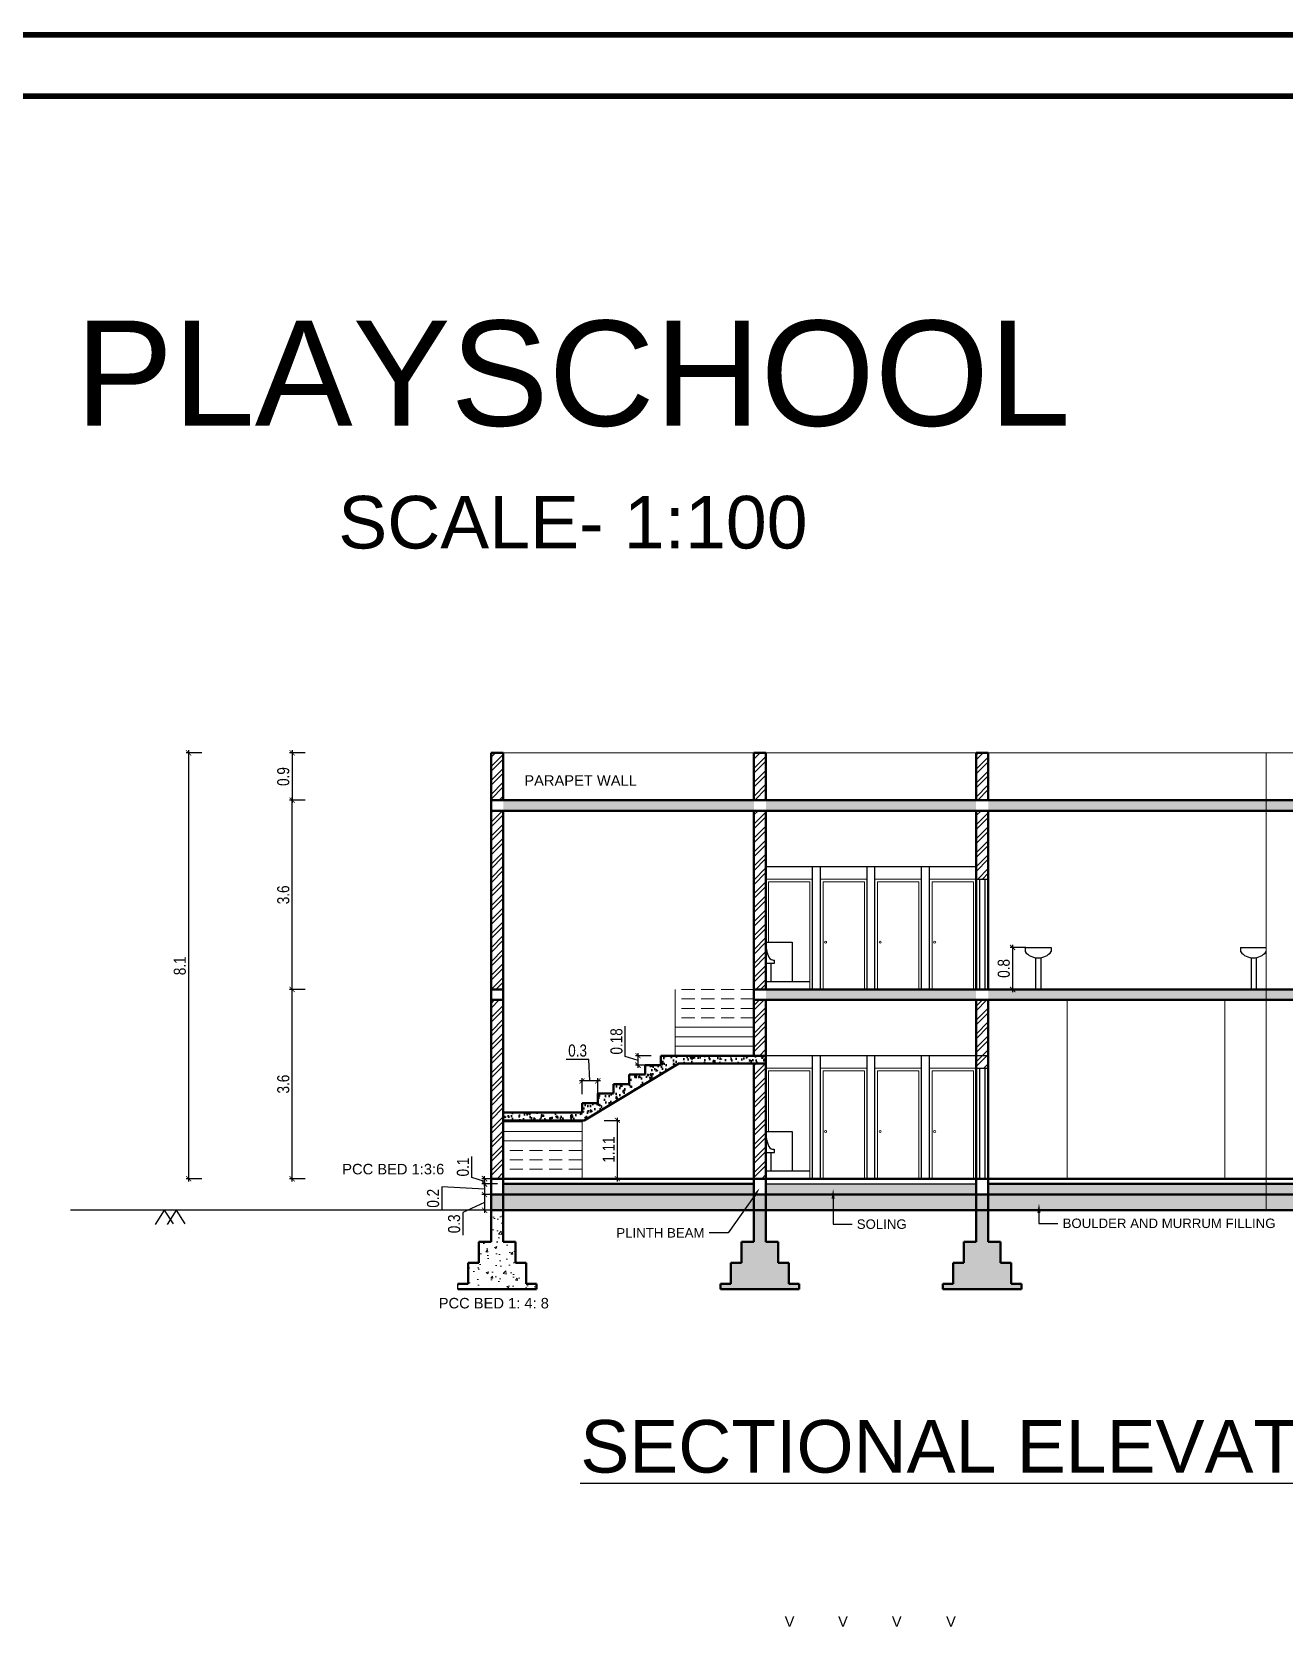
# Model space of a CAD drawing. Header units: metres. Extents: x 91 to 222, y -40 to 54.
# Drawn here: x 125.04 to 148.86, y 23.74 to 54.14 of the extents above; entities that cross this region are included whole.
import ezdxf
from ezdxf import colors
from ezdxf.entities.mleader import LeaderData, LeaderLine
from ezdxf.math import Vec2, Vec3

# ---------------------------------------------------------------- set-up
doc = ezdxf.new("R2010")
doc.units = ezdxf.units.M
doc.header["$MEASUREMENT"] = 0
doc.linetypes.add('DASHED', pattern=[0.75, 0.5, -0.25])
for name, color, linetype, lineweight in [('DIM', 246, 'Continuous', 13), ('door', 27, 'Continuous', 13), ('ELE', 11, 'Continuous', 9), ('hatch', 37, 'Continuous', 5), ('wall', 7, 'Continuous', 50)]:
    doc.layers.add(name, color=color, linetype=linetype, lineweight=lineweight)
doc.layers.add('S-TITLE LINE THICK', color=6, linetype='Continuous')
doc.layers.add('Text', color=7, linetype='Continuous')
doc.styles.add('Arial_regular', font='arial.ttf', dxfattribs={"width": 0.8})
doc.styles.get("Standard").update_dxf_attribs({"font": 'arial.ttf'})
doc.dimstyles.new('STANDARD$0', dxfattribs={"dimscale": 0, "dimtxt": 0.23, "dimasz": 0.1, "dimexe": 0.05, "dimexo": 0.1, "dimgap": 0.05, "dimtad": 1, "dimdsep": 46, "dimtxsty": 'Arial_regular', "dimblk": 'ARCHTICK', "dimcen": 0.2, "dimdle": 0.05, "dimclrd": 256, "dimclre": 256, "dimadec": 1, "dimazin": 0, "dimtfac": 1, "dimtofl": 0, "dimtmove": 1, "dimatfit": 2, "dimldrblk": 'OBLIQUE', "dimfxl": 0.25, "dimfxlon": 1, "dimtolj": 1, "dimtzin": 0, "dimarcsym": 0})
pattern_1 = [(50, (9.03, 4.72), (0.27973147, -0.02447333), [0.02925, -0.32175]), (355, (9.03, 4.72), (-0.054113, 0.29335493), [0.0234, -0.2574]), (100.45144, (9.0533, 4.71796), (0.22561845, 0.2688816), [0.0248587, -0.2734454]), (46.1842, (9.03, 4.798), (0.4162241, -0.0645525), [0.043875, -0.482625]), (96.63564, (9.0647, 4.79262), (0.3645182, 0.3799063), [0.037288, -0.4101684]), (351.18416, (9.03, 4.798), (0.3645182, 0.3799063), [0.0351, -0.3861]), (21, (9.069, 4.7785), (0.23279375, -0.15702137), [0.02925, -0.32175]), (326, (9.069, 4.7785), (0.094893, 0.2828085), [0.0234, -0.2574]), (71.45144, (9.0884, 4.76541), (0.32768673, 0.12578715), [0.0248587, -0.2734454]), (37.5, (9.03, 4.72), (0.004742344, 0.1298286), [0, -0.25428, 0, -0.2613, 0, -0.258375]), (7.5, (9.03, 4.72), (0.10259712, 0.15382057), [0, -0.14898, 0, -0.24843, 0, -0.098475]), (327.5, (8.94303, 4.72), (0.20819075, -0.0087964), [0, -0.0975, 0, -0.3042, 0, -0.40365]), (317.5, (8.90403, 4.72), (0.2274426, 0.03904094), [0, -0.12675, 0, -0.20202, 0, -0.28665])]
pattern_2 = [(50, (9.03, 4.72), (0.4733917, -0.0414164), [0.0495, -0.5445]), (355, (9.03, 4.72), (-0.0915759, 0.4964468), [0.0396, -0.4356]), (100.45144, (9.06945, 4.71655), (0.3818158, 0.4550304), [0.0420685, -0.4627538]), (46.1842, (9.03, 4.852), (0.7043793, -0.1092427), [0.07425, -0.81675]), (96.63564, (9.0887, 4.8429), (0.616877, 0.6429183), [0.063103, -0.694131]), (351.18416, (9.03, 4.852), (0.616877, 0.6429183), [0.0594, -0.6534]), (21, (9.096, 4.819), (0.3939587, -0.2657285), [0.0495, -0.5445]), (326, (9.096, 4.819), (0.1605881, 0.478599), [0.0396, -0.4356]), (71.45144, (9.12883, 4.79686), (0.5545468, 0.2128706), [0.0420685, -0.4627538]), (37.5, (9.03, 4.72), (0.0080255, 0.21970994), [0, -0.43032, 0, -0.4422, 0, -0.43725]), (7.5, (9.03, 4.72), (0.1736259, 0.26031173), [0, -0.25212, 0, -0.42042, 0, -0.16665]), (327.5, (8.88282, 4.72), (0.3523228, -0.01488622), [0, -0.165, 0, -0.5148, 0, -0.6831]), (317.5, (8.81682, 4.72), (0.3849029, 0.0660693), [0, -0.2145, 0, -0.34188, 0, -0.4851])]

# ---------------------------------------------------------------- blocks, each defined once
blk = doc.blocks.new('_ArchTick')
at = {"color": 0, "linetype": 'ByBlock', "const_width": 0.15}
blk.add_lwpolyline([(-0.5, -0.5), (0.5, 0.5)], dxfattribs=at)
blk = doc.blocks.new('*D23')
at = {"layer": 'Defpoints', "color": 0, "transparency": 16777216}
for p in [(135.503, 33.439), (135.503, 32.329), (136.175, 32.329)]:
    blk.add_point(p, dxfattribs=at)
at = {"layer": 'DIM', "lineweight": -2, "transparency": 16777216}
for p, q in [((135.925, 33.439), (136.225, 33.439)), ((136.175, 33.489), (136.175, 32.279)), ((135.925, 32.329), (136.225, 32.329))]:
    blk.add_line(p, q, dxfattribs=at)
at = {"layer": 'DIM', "lineweight": -2, "transparency": 16777216, "xscale": 0.1, "yscale": 0.1, "zscale": 0.1}
for p, rotation in [((136.175, 33.439), 90), ((136.175, 32.329), 270)]:
    blk.add_blockref('_ArchTick', p, dxfattribs=dict(at, rotation=rotation))
at = {"layer": 'DIM', "color": 0, "transparency": 16777216, "insert": (136.01, 32.884), "char_height": 0.23, "attachment_point": 5, "rotation": 90, "style": 'Arial_regular'}
blk.add_mtext('\\A1;1.11', dxfattribs=at)
blk = doc.blocks.new('_Oblique')
at = {"color": 0, "linetype": 'ByBlock', "lineweight": -2}
blk.add_line((-0.5, -0.5), (0.5, 0.5), dxfattribs=at)
blk = doc.blocks.new('*D24')
at = {"layer": 'Defpoints', "color": 0, "transparency": 16777216}
for p in [(135.503, 34.189), (135.503, 33.735), (135.803, 33.735)]:
    blk.add_point(p, dxfattribs=at)
at = {"layer": 'DIM', "lineweight": -2, "transparency": 16777216}
for p, q in [((135.636, 34.599), (135.201, 34.599)), ((135.653, 34.189), (135.636, 34.599)), ((135.853, 34.189), (135.453, 34.189)), ((135.503, 33.939), (135.503, 34.239)), ((135.803, 33.939), (135.803, 34.239))]:
    blk.add_line(p, q, dxfattribs=at)
at = {"layer": 'DIM', "lineweight": -2, "transparency": 16777216, "xscale": 0.1, "yscale": 0.1, "zscale": 0.1, "rotation": 180}
blk.add_blockref('_ArchTick', (135.503, 34.189), dxfattribs=at)
at = {"layer": 'DIM', "lineweight": -2, "transparency": 16777216, "xscale": 0.1, "yscale": 0.1, "zscale": 0.1}
blk.add_blockref('_ArchTick', (135.803, 34.189), dxfattribs=at)
at = {"layer": 'DIM', "color": 0, "transparency": 16777216, "insert": (135.419, 34.766), "char_height": 0.23, "attachment_point": 5, "style": 'Arial_regular'}
blk.add_mtext('\\A1;0.3', dxfattribs=at)
blk = doc.blocks.new('*D25')
at = {"layer": 'Defpoints', "color": 0, "transparency": 16777216}
for p in [(136.569, 34.669), (137.652, 34.669), (137.652, 34.489)]:
    blk.add_point(p, dxfattribs=at)
at = {"layer": 'DIM', "lineweight": -2, "transparency": 16777216}
for p, q in [((136.327, 34.651), (136.327, 35.23)), ((136.819, 34.669), (136.519, 34.669)), ((136.569, 34.439), (136.569, 34.719)), ((136.569, 34.579), (136.327, 34.651)), ((136.819, 34.489), (136.519, 34.489))]:
    blk.add_line(p, q, dxfattribs=at)
at = {"layer": 'DIM', "lineweight": -2, "transparency": 16777216, "xscale": 0.1, "yscale": 0.1, "zscale": 0.1}
for p, rotation in [((136.569, 34.669), 90), ((136.569, 34.489), 270)]:
    blk.add_blockref('_ArchTick', p, dxfattribs=dict(at, rotation=rotation))
at = {"layer": 'DIM', "color": 0, "transparency": 16777216, "insert": (136.159, 34.941), "char_height": 0.23, "attachment_point": 5, "rotation": 90, "style": 'Arial_regular'}
blk.add_mtext('\\A1;0.18', dxfattribs=at)
blk = doc.blocks.new('*D32')
at = {"layer": 'Defpoints', "color": 0, "transparency": 16777216}
for p in [(155.13, 36.729), (143.697, 35.929), (155.13, 35.929)]:
    blk.add_point(p, dxfattribs=at)
at = {"layer": 'DIM', "lineweight": -2, "transparency": 16777216}
for p, q in [((143.947, 36.729), (143.647, 36.729)), ((143.697, 36.779), (143.697, 35.879)), ((143.947, 35.929), (143.647, 35.929))]:
    blk.add_line(p, q, dxfattribs=at)
at = {"layer": 'DIM', "lineweight": -2, "transparency": 16777216, "xscale": 0.1, "yscale": 0.1, "zscale": 0.1}
for p, rotation in [((143.697, 36.729), 90), ((143.697, 35.929), 270)]:
    blk.add_blockref('_ArchTick', p, dxfattribs=dict(at, rotation=rotation))
at = {"layer": 'DIM', "color": 0, "transparency": 16777216, "insert": (143.529, 36.329), "char_height": 0.23, "attachment_point": 5, "rotation": 90, "style": 'Arial_regular'}
blk.add_mtext('\\A1;0.8', dxfattribs=at)
blk = doc.blocks.new('*D35')
at = {"layer": 'Defpoints', "color": 0, "transparency": 16777216}
for p in [(131.259, 40.429), (129.987, 39.529), (131.259, 39.529)]:
    blk.add_point(p, dxfattribs=at)
at = {"layer": 'DIM', "lineweight": -2, "transparency": 16777216}
for p, q in [((130.237, 40.429), (129.937, 40.429)), ((129.987, 40.479), (129.987, 39.479)), ((130.237, 39.529), (129.937, 39.529))]:
    blk.add_line(p, q, dxfattribs=at)
at = {"layer": 'DIM', "lineweight": -2, "transparency": 16777216, "xscale": 0.1, "yscale": 0.1, "zscale": 0.1}
for p, rotation in [((129.987, 40.429), 90), ((129.987, 39.529), 270)]:
    blk.add_blockref('_ArchTick', p, dxfattribs=dict(at, rotation=rotation))
at = {"layer": 'DIM', "color": 0, "transparency": 16777216, "insert": (129.82, 39.979), "char_height": 0.23, "attachment_point": 5, "rotation": 90, "style": 'Arial_regular'}
blk.add_mtext('\\A1;0.9', dxfattribs=at)
blk = doc.blocks.new('*D36')
at = {"layer": 'Defpoints', "color": 0, "transparency": 16777216}
for p in [(129.987, 35.929), (132.987, 35.929), (132.987, 32.329)]:
    blk.add_point(p, dxfattribs=at)
at = {"layer": 'DIM', "lineweight": -2, "transparency": 16777216}
for p, q in [((130.237, 35.929), (129.937, 35.929)), ((129.987, 32.279), (129.987, 35.979)), ((130.237, 32.329), (129.937, 32.329))]:
    blk.add_line(p, q, dxfattribs=at)
at = {"layer": 'DIM', "lineweight": -2, "transparency": 16777216, "xscale": 0.1, "yscale": 0.1, "zscale": 0.1}
for p, rotation in [((129.987, 35.929), 90), ((129.987, 32.329), 270)]:
    blk.add_blockref('_ArchTick', p, dxfattribs=dict(at, rotation=rotation))
at = {"layer": 'DIM', "color": 0, "transparency": 16777216, "insert": (129.82, 34.129), "char_height": 0.23, "attachment_point": 5, "rotation": 90, "style": 'Arial_regular'}
blk.add_mtext('\\A1;3.6', dxfattribs=at)
blk = doc.blocks.new('*D37')
at = {"layer": 'Defpoints', "color": 0, "transparency": 16777216}
for p in [(129.987, 39.529), (132.987, 39.529), (132.987, 35.929)]:
    blk.add_point(p, dxfattribs=at)
at = {"layer": 'DIM', "lineweight": -2, "transparency": 16777216}
for p, q in [((130.237, 39.529), (129.937, 39.529)), ((129.987, 35.879), (129.987, 39.579)), ((130.237, 35.929), (129.937, 35.929))]:
    blk.add_line(p, q, dxfattribs=at)
at = {"layer": 'DIM', "lineweight": -2, "transparency": 16777216, "xscale": 0.1, "yscale": 0.1, "zscale": 0.1}
for p, rotation in [((129.987, 39.529), 90), ((129.987, 35.929), 270)]:
    blk.add_blockref('_ArchTick', p, dxfattribs=dict(at, rotation=rotation))
at = {"layer": 'DIM', "color": 0, "transparency": 16777216, "insert": (129.82, 37.729), "char_height": 0.23, "attachment_point": 5, "rotation": 90, "style": 'Arial_regular'}
blk.add_mtext('\\A1;3.6', dxfattribs=at)
blk = doc.blocks.new('*D38')
at = {"layer": 'Defpoints', "color": 0, "transparency": 16777216}
for p in [(133.018, 40.429), (128.018, 32.329), (133.018, 32.329)]:
    blk.add_point(p, dxfattribs=at)
at = {"layer": 'DIM', "lineweight": -2, "transparency": 16777216}
for p, q in [((128.268, 40.429), (127.968, 40.429)), ((128.018, 40.479), (128.018, 32.279)), ((128.268, 32.329), (127.968, 32.329))]:
    blk.add_line(p, q, dxfattribs=at)
at = {"layer": 'DIM', "lineweight": -2, "transparency": 16777216, "xscale": 0.1, "yscale": 0.1, "zscale": 0.1}
for p, rotation in [((128.018, 40.429), 90), ((128.018, 32.329), 270)]:
    blk.add_blockref('_ArchTick', p, dxfattribs=dict(at, rotation=rotation))
at = {"layer": 'DIM', "color": 0, "lineweight": 0, "transparency": 16777216, "insert": (127.851, 36.379), "char_height": 0.23, "attachment_point": 5, "rotation": 90, "style": 'Arial_regular'}
blk.add_mtext('\\A1;8.1', dxfattribs=at)
blk = doc.blocks.new('*D39')
at = {"layer": 'Defpoints', "color": 0, "transparency": 16777216}
for p in [(134.23, 32.229), (133.648, 32.029), (134.46, 32.029)]:
    blk.add_point(p, dxfattribs=at)
at = {"layer": 'DIM', "lineweight": -2, "transparency": 16777216}
for p, q in [((133.898, 32.229), (133.598, 32.229)), ((133.648, 32.279), (133.648, 31.979)), ((133.648, 32.129), (132.837, 32.174)), ((132.837, 32.174), (132.837, 31.741)), ((133.898, 32.029), (133.598, 32.029))]:
    blk.add_line(p, q, dxfattribs=at)
at = {"layer": 'DIM', "lineweight": -2, "transparency": 16777216, "xscale": 0.1, "yscale": 0.1, "zscale": 0.1}
for p, rotation in [((133.648, 32.229), 90), ((133.648, 32.029), 270)]:
    blk.add_blockref('_ArchTick', p, dxfattribs=dict(at, rotation=rotation))
at = {"layer": 'DIM', "color": 0, "transparency": 16777216, "insert": (132.67, 31.957), "char_height": 0.23, "attachment_point": 5, "rotation": 90, "style": 'Arial_regular'}
blk.add_mtext('\\A1;0.2', dxfattribs=at)
blk = doc.blocks.new('*D40')
at = {"layer": 'Defpoints', "color": 0, "transparency": 16777216}
for p in [(133.648, 32.329), (135.089, 32.329), (135.089, 32.229)]:
    blk.add_point(p, dxfattribs=at)
at = {"layer": 'DIM', "lineweight": -2, "transparency": 16777216}
for p, q in [((133.406, 32.351), (133.406, 32.751)), ((133.648, 32.279), (133.406, 32.351)), ((133.898, 32.329), (133.598, 32.329)), ((133.898, 32.229), (133.598, 32.229)), ((133.648, 32.179), (133.648, 32.379))]:
    blk.add_line(p, q, dxfattribs=at)
at = {"layer": 'DIM', "lineweight": -2, "transparency": 16777216, "xscale": 0.1, "yscale": 0.1, "zscale": 0.1}
for p, rotation in [((133.648, 32.329), 90), ((133.648, 32.229), 270)]:
    blk.add_blockref('_ArchTick', p, dxfattribs=dict(at, rotation=rotation))
at = {"layer": 'DIM', "color": 0, "transparency": 16777216, "insert": (133.238, 32.551), "char_height": 0.23, "attachment_point": 5, "rotation": 90, "style": 'Arial_regular'}
blk.add_mtext('\\A1;0.1', dxfattribs=at)
blk = doc.blocks.new('*D41')
at = {"layer": 'Defpoints', "color": 0, "transparency": 16777216}
for p in [(134.003, 32.029), (133.648, 31.729), (134.003, 31.729)]:
    blk.add_point(p, dxfattribs=at)
at = {"layer": 'DIM', "lineweight": -2, "transparency": 16777216}
for p, q in [((133.898, 32.029), (133.598, 32.029)), ((133.648, 32.079), (133.648, 31.679)), ((133.648, 31.879), (133.238, 31.689)), ((133.238, 31.689), (133.238, 31.254)), ((133.898, 31.729), (133.598, 31.729))]:
    blk.add_line(p, q, dxfattribs=at)
at = {"layer": 'DIM', "lineweight": -2, "transparency": 16777216, "xscale": 0.1, "yscale": 0.1, "zscale": 0.1}
for p, rotation in [((133.648, 32.029), 90), ((133.648, 31.729), 270)]:
    blk.add_blockref('_ArchTick', p, dxfattribs=dict(at, rotation=rotation))
at = {"layer": 'DIM', "color": 0, "transparency": 16777216, "insert": (133.07, 31.471), "char_height": 0.23, "attachment_point": 5, "rotation": 90, "style": 'Arial_regular'}
blk.add_mtext('\\A1;0.3', dxfattribs=at)

msp = doc.modelspace()

# ---------------------------------------------------------------- hatches: boundary and pattern name
at = {"layer": 'hatch'}
h = msp.add_hatch(dxfattribs=at)
h.set_pattern_fill('ANSI32,_O', color=256, scale=0.5)
h.set_pattern_definition([(45, (0, 0), (-0.13258252, 0.13258252), []), (45, (0.08839, 0), (-0.13258252, 0.13258252), [])])
h.paths.add_polyline_path([(134.003, 40.429), (133.773, 40.429), (133.773, 39.529), (134.003, 39.529)])
h.paths.add_polyline_path([(139.003, 40.429), (138.773, 40.429), (138.773, 39.529), (139.003, 39.529)])
h.paths.add_polyline_path([(139.003, 39.329), (138.773, 39.329), (138.773, 38.269), (139.003, 38.269)])
h.paths.add_polyline_path([(139.003, 38.269), (138.773, 38.269), (138.773, 35.929), (139.003, 35.929)])
h.paths.add_polyline_path([(139.003, 35.729), (138.773, 35.729), (138.773, 34.669), (139.003, 34.669)])
h.paths.add_polyline_path([(139.003, 34.519), (138.773, 34.519), (138.773, 32.329), (139.003, 32.329)])
h.paths.add_polyline_path([(143.233, 40.429), (143.003, 40.429), (143.003, 39.529), (143.233, 39.529)])
h.paths.add_polyline_path([(143.233, 39.329), (143.003, 39.329), (143.003, 38.269), (143.233, 38.269)])
h.paths.add_polyline_path([(143.233, 38.269), (143.003, 38.269), (143.003, 38.029), (143.233, 38.029)])
h.paths.add_polyline_path([(143.233, 35.729), (143.003, 35.729), (143.003, 34.669), (143.233, 34.669)])
h.paths.add_polyline_path([(143.233, 34.669), (143.003, 34.669), (143.003, 34.429), (143.233, 34.429)])
h.paths.add_polyline_path([(149.963, 35.729), (149.733, 35.729), (149.733, 34.429), (149.963, 34.429)])
h.paths.add_polyline_path([(153.693, 35.729), (153.463, 35.729), (153.463, 32.329), (153.693, 32.329)])
h.paths.add_polyline_path([(153.693, 39.329), (153.463, 39.329), (153.463, 35.929), (153.693, 35.929)])
h.paths.add_polyline_path([(153.693, 40.429), (153.463, 40.429), (153.463, 39.529), (153.693, 39.529)])
h.paths.add_polyline_path([(134.003, 35.729), (133.773, 35.729), (133.773, 32.329), (134.003, 32.329)])
h.paths.add_polyline_path([(133.773, 35.929), (134.003, 35.929), (134.003, 39.329), (133.773, 39.329)])
h = msp.add_hatch(dxfattribs=at)
h.set_pattern_fill('AR-CONC', color=256, scale=0.05)
h.set_pattern_definition([(50, (0, 0), (0.3586301, -0.03137607), [0.0375, -0.4125]), (355, (0, 0), (-0.0693757, 0.3760961), [0.03, -0.33]), (100.45144, (0.0299, -0.0026), (0.2892544, 0.34472), [0.0318701, -0.35057106]), (46.1842, (0, 0.1), (0.5336207, -0.0827596), [0.05625, -0.61875]), (96.63564, (0.04447, 0.0931), (0.467331, 0.4870593), [0.0478052, -0.5258569]), (351.18416, (0, 0.1), (0.467331, 0.4870593), [0.045, -0.495]), (21, (0.05, 0.075), (0.2984535, -0.20130945), [0.0375, -0.4125]), (326, (0.05, 0.075), (0.1216577, 0.362575), [0.03, -0.33]), (71.45144, (0.07487, 0.05822), (0.4201112, 0.1612656), [0.0318701, -0.35057106]), (37.5, (0, 0), (0.00607993, 0.16644693), [0, -0.326, 0, -0.335, 0, -0.33125]), (7.5, (0, 0), (0.13153477, 0.19720586), [0, -0.191, 0, -0.3185, 0, -0.12625]), (327.5, (-0.1115, 0), (0.26691122, -0.01127744), [0, -0.125, 0, -0.39, 0, -0.5175]), (317.5, (-0.1615, 0), (0.2915931, 0.0500525), [0, -0.1625, 0, -0.259, 0, -0.3675])])
h.paths.add_polyline_path([(138.773, 39.529), (134.003, 39.529), (134.003, 39.329), (138.773, 39.329)])
h.paths.add_polyline_path([(143.003, 39.529), (139.003, 39.529), (139.003, 39.329), (143.003, 39.329)])
h.paths.add_polyline_path([(148.523, 39.529), (143.233, 39.529), (143.233, 39.329), (148.523, 39.329)])
h.paths.add_polyline_path([(153.463, 39.529), (148.523, 39.529), (148.523, 39.329), (153.463, 39.329)])
h.paths.add_polyline_path([(153.463, 35.929), (149.963, 35.929), (149.963, 35.729), (153.463, 35.729)])
h.paths.add_polyline_path([(149.733, 35.929), (148.523, 35.929), (148.523, 35.729), (149.733, 35.729)])
h.paths.add_polyline_path([(148.523, 35.929), (143.233, 35.929), (143.233, 35.729), (148.523, 35.729)])
h.paths.add_polyline_path([(143.003, 35.929), (139.003, 35.929), (139.003, 35.729), (143.003, 35.729)])
h = msp.add_hatch(dxfattribs=at)
h.set_pattern_fill('AR-CONC', color=256, scale=0.039)
h.set_pattern_definition([(50, (0, 0), (0.27973147, -0.02447333), [0.02925, -0.32175]), (355, (0, 0), (-0.054113, 0.29335493), [0.0234, -0.2574]), (100.45144, (0.0233, -0.00204), (0.22561845, 0.2688816), [0.0248587, -0.2734454]), (46.1842, (0, 0.078), (0.4162241, -0.0645525), [0.043875, -0.482625]), (96.63564, (0.0347, 0.07262), (0.3645182, 0.3799063), [0.037288, -0.4101684]), (351.18416, (0, 0.078), (0.3645182, 0.3799063), [0.0351, -0.3861]), (21, (0.039, 0.0585), (0.23279375, -0.15702137), [0.02925, -0.32175]), (326, (0.039, 0.0585), (0.094893, 0.2828085), [0.0234, -0.2574]), (71.45144, (0.0584, 0.04541), (0.32768673, 0.12578715), [0.02485867, -0.2734454]), (37.5, (0, 0), (0.004742344, 0.1298286), [0, -0.25428, 0, -0.2613, 0, -0.258375]), (7.5, (0, 0), (0.10259712, 0.15382057), [0, -0.14898, 0, -0.24843, 0, -0.098475]), (327.5, (-0.08697, 0), (0.20819075, -0.0087964), [0, -0.0975, 0, -0.3042, 0, -0.40365]), (317.5, (-0.12597, 0), (0.2274426, 0.03904094), [0, -0.12675, 0, -0.20202, 0, -0.28665])])
h.paths.add_polyline_path([(138.773, 32.229), (134.003, 32.229), (134.003, 32.029), (138.773, 32.029)])
h.paths.add_polyline_path([(143.003, 32.229), (139.003, 32.229), (139.003, 32.029), (143.003, 32.029)])
h.paths.add_polyline_path([(149.733, 32.229), (148.523, 32.229), (148.523, 32.029), (149.733, 32.029)])
h.paths.add_polyline_path([(148.523, 32.229), (143.233, 32.229), (143.233, 32.029), (148.523, 32.029)])
h.paths.add_polyline_path([(153.463, 32.229), (149.963, 32.229), (149.963, 32.029), (153.463, 32.029)])
h = msp.add_hatch(dxfattribs=at)
h.set_pattern_fill('AR-CONC', color=256, scale=0.039)
h.set_pattern_definition(pattern_1)
h.paths.add_polyline_path([(134.003, 32.029), (133.773, 32.029), (133.773, 31.729), (134.003, 31.729)])
h.paths.add_polyline_path([(139.003, 32.029), (138.773, 32.029), (138.773, 31.729), (139.003, 31.729)])
h.paths.add_polyline_path([(143.233, 32.029), (143.003, 32.029), (143.003, 31.729), (143.233, 31.729)])
h.paths.add_polyline_path([(153.693, 32.029), (153.463, 32.029), (153.463, 31.729), (153.693, 31.729)])
h.paths.add_polyline_path([(149.963, 32.029), (149.733, 32.029), (149.733, 31.729), (149.963, 31.729)])
h = msp.add_hatch(dxfattribs=at)
h.set_pattern_fill('GRAVEL', color=256, scale=0.46)
h.set_pattern_definition([(228.012788, (9.3612, 5.18), (-3.68, -4.14), [0.0618866, -6.1267805]), (184.96974, (9.3198, 5.134), (5.52, 0.46), [0.1061993, -10.5137254]), (132.510447, (9.214, 5.1248), (4.6, -5.06), [0.0748825, -7.413375]), (267.273689, (9.0346, 5.0098), (0.46, 9.2), [0.0967095, -9.5742367]), (292.833654, (9.03, 4.9132), (-2.3, 5.52), [0.0948313, -9.3883116]), (357.273689, (9.0668, 4.8258), (-9.2, 0.46), [0.0967095, -9.5742367]), (37.69424, (9.1634, 4.8212), (-5.98, -4.6), [0.1278933, -12.6614303]), (72.255328, (9.2646, 4.8994), (3.22, 10.12), [0.1207445, -11.9537079]), (121.429566, (9.3014, 5.0144), (-3.68, 5.98), [0.097037, -9.6066736]), (175.236358, (9.2508, 5.0972), (5.06, -0.46), [0.1107827, -5.4283508]), (222.397438, (9.1404, 5.1064), (-5.52, -5.06), [0.1432661, -14.1833525]), (138.814075, (9.49, 5.0052), (-3.22, 2.76), [0.0488985, -4.8409686]), (171.469234, (9.4532, 5.0374), (5.98, -0.92), [0.093029, -9.2098953]), (225, (9.3612, 5.0512), (-1e-16, -0.46), [0.0650537, -0.5854846]), (203.19859, (9.329, 5.1064), (2.3, 0.92), [0.0350327, -3.468223]), (291.80141, (9.2968, 5.0926), (-0.46, 1.38), [0.0495434, -2.4276324]), (30.963757, (9.3152, 5.0466), (1.38, 0.92), [0.0804673, -2.6017705]), (161.56505, (9.3842, 5.088), (0.92, -0.46), [0.0581859, -1.3964619]), (16.38954, (9.03, 5.0926), (4.6, 1.38), [0.081512, -8.0697088]), (70.346176, (9.1082, 5.1156), (-1.84, -5.06), [0.068384, -6.7700076]), (293.19859, (9.3842, 5.18), (-0.92, 2.3), [0.0700649, -3.4331907]), (343.61046, (9.4118, 5.1156), (-4.6, 1.38), [0.081512, -8.0697088]), (339.443955, (9.03, 4.8074), (-2.3, 0.92), [0.0786048, -3.8516369]), (294.77514, (9.1036, 4.7798), (-2.3, 5.06), [0.0658619, -6.5203358]), (66.80141, (9.3888, 4.72), (0.92, 2.3), [0.0700649, -3.4331907]), (17.354025, (9.4164, 4.7844), (-5.98, -1.84), [0.0771103, -7.6338949]), (69.443955, (9.1634, 4.72), (-0.92, -2.3), [0.0393024, -3.8909393]), (101.30993, (9.3612, 4.72), (-0.46, 1.84), [0.0234554, -2.3220936]), (165.96376, (9.3566, 4.743), (1.38, -0.46), [0.0948313, -1.8017973]), (186.009006, (9.2646, 4.766), (4.6, 0.46), [0.087883, -8.7004047]), (303.69007, (9.3152, 5.0052), (-0.46, 0.92), [0.0663421, -1.5922115]), (353.157227, (9.352, 4.95), (7.82, -0.92), [0.1158252, -11.4666788]), (60.945396, (9.467, 4.9362), (-1.84, -3.22), [0.0473598, -4.6886301]), (90, (9.49, 4.9776), (-0.46, 0.46), [0.0276, -0.4324]), (120.256437, (9.2554, 4.7798), (1.84, -3.22), [0.063905, -6.3266192]), (48.012788, (9.2232, 4.835), (3.68, 4.14), [0.1237731, -6.064894]), (0, (9.306, 4.927), (0.46, 0.46), [0.1196, -0.3404]), (325.304846, (9.4256, 4.927), (4.6, -3.22), [0.0727324, -7.2005062]), (254.054604, (9.4854, 4.8856), (-0.46, -1.84), [0.0669769, -3.2818736]), (207.645975, (9.467, 4.8212), (-8.74, -4.6), [0.1090499, -10.7959581]), (175.426079, (9.3704, 4.7706), (-5.98, 0.46), [0.1153675, -11.4213738])])
h.paths.add_polyline_path([(138.773, 32.029), (134.003, 32.029), (134.003, 31.729), (138.773, 31.729)])
h.paths.add_polyline_path([(143.003, 32.029), (139.003, 32.029), (139.003, 31.729), (143.003, 31.729)])
h.paths.add_polyline_path([(148.523, 32.029), (143.233, 32.029), (143.233, 31.729), (148.523, 31.729)])
h.paths.add_polyline_path([(149.733, 32.029), (148.523, 32.029), (148.523, 31.729), (149.733, 31.729)])
h.paths.add_polyline_path([(153.463, 32.029), (149.963, 32.029), (149.963, 31.729), (153.463, 31.729)])
h = msp.add_hatch(dxfattribs=at)
h.set_pattern_fill('AR-CONC', color=256, scale=0.066)
h.set_pattern_definition(pattern_2)
h.paths.add_polyline_path([(134.438, 30.729), (134.238, 30.729), (134.238, 31.129), (134.003, 31.129), (134.003, 31.729), (133.773, 31.729), (133.773, 31.129), (133.538, 31.129), (133.538, 30.729), (133.338, 30.729), (133.338, 30.329), (133.138, 30.329), (133.138, 30.229), (134.638, 30.229), (134.638, 30.329), (134.438, 30.329)])
h = msp.add_hatch(dxfattribs=at)
h.set_pattern_fill('AR-CONC', color=256, scale=0.066)
h.set_pattern_definition(pattern_2)
h.paths.add_polyline_path([(139.438, 30.729), (139.238, 30.729), (139.238, 31.129), (139.003, 31.129), (139.003, 31.729), (138.773, 31.729), (138.773, 31.129), (138.538, 31.129), (138.538, 30.729), (138.338, 30.729), (138.338, 30.329), (138.138, 30.329), (138.138, 30.229), (139.638, 30.229), (139.638, 30.329), (139.438, 30.329)])
h.paths.add_polyline_path([(143.668, 30.729), (143.468, 30.729), (143.468, 31.129), (143.233, 31.129), (143.233, 31.729), (143.003, 31.729), (143.003, 31.129), (142.768, 31.129), (142.768, 30.729), (142.568, 30.729), (142.568, 30.329), (142.368, 30.329), (142.368, 30.229), (143.868, 30.229), (143.868, 30.329), (143.668, 30.329)])
h.paths.add_polyline_path([(150.398, 30.729), (150.198, 30.729), (150.198, 31.129), (149.963, 31.129), (149.963, 31.729), (149.733, 31.729), (149.733, 31.129), (149.498, 31.129), (149.498, 30.729), (149.298, 30.729), (149.298, 30.329), (149.098, 30.329), (149.098, 30.229), (150.598, 30.229), (150.598, 30.329), (150.398, 30.329)])
h.paths.add_polyline_path([(154.128, 30.729), (153.928, 30.729), (153.928, 31.129), (153.693, 31.129), (153.693, 31.729), (153.463, 31.729), (153.463, 31.129), (153.228, 31.129), (153.228, 30.729), (153.028, 30.729), (153.028, 30.329), (152.828, 30.329), (152.828, 30.229), (154.328, 30.229), (154.328, 30.329), (154.128, 30.329)])
at = {"layer": 'wall'}
h = msp.add_hatch(dxfattribs=at)
h.set_pattern_fill('AR-CONC', color=256, scale=0.039)
h.set_pattern_definition(pattern_1)
h.paths.add_polyline_path([(137.344, 34.519), (138.773, 34.519), (138.773, 34.669), (137.273, 34.669), (137.003, 34.669), (137.003, 34.489), (136.703, 34.489), (136.703, 34.309), (136.403, 34.309), (136.403, 34.129), (136.103, 34.129), (136.103, 33.949), (135.803, 33.949), (135.803, 33.769), (135.503, 33.769), (135.503, 33.589), (135.503, 33.414)])
h.paths.add_polyline_path([(139.003, 34.669), (138.773, 34.669), (138.773, 34.519), (139.003, 34.519)])
h = msp.add_hatch(dxfattribs=at)
h.set_pattern_fill('AR-CONC', color=256, scale=0.039)
h.set_pattern_definition([(50, (0, 0), (0.27973147, -0.02447333), [0.02925, -0.32175]), (355, (0, 0), (-0.054113, 0.29335493), [0.0234, -0.2574]), (100.4514, (0.0233, -0.00204), (0.22561866, 0.2688814), [0.0248587, -0.2734454]), (46.1842, (0, 0.078), (0.416224, -0.0645524), [0.043875, -0.482625]), (96.6356, (0.0347, 0.07262), (0.3645185, 0.379906), [0.037288, -0.4101681]), (351.1842, (0, 0.078), (0.3645182, 0.3799063), [0.0351, -0.3861]), (21, (0.039, 0.0585), (0.23279375, -0.15702137), [0.02925, -0.32175]), (326, (0.039, 0.0585), (0.094893, 0.2828085), [0.0234, -0.2574]), (71.4514, (0.0584, 0.04541), (0.3276868, 0.1257869), [0.0248587, -0.2734454]), (37.5, (0, 0), (0.00474234, 0.1298286), [0, -0.25428, 0, -0.2613, 0, -0.258375]), (7.5, (0, 0), (0.10259712, 0.15382057), [0, -0.14898, 0, -0.24843, 0, -0.098475]), (327.5, (-0.08697, 0), (0.20819075, -0.0087964), [0, -0.0975, 0, -0.3042, 0, -0.40365]), (317.5, (-0.12597, 0), (0.2274426, 0.03904094), [0, -0.12675, 0, -0.20202, 0, -0.28665])])
h.paths.add_polyline_path([(135.503, 33.589), (134.003, 33.589), (134.003, 33.439), (135.503, 33.439)])

# ---------------------------------------------------------------- linework, layer by layer
at = {"color": 8}
for p, q in [((139.003, 38.269), (143.003, 38.269)), ((139.89, 35.929), (139.89, 38.269)), ((140.04, 35.929), (140.04, 38.269)), ((140.928, 35.929), (140.928, 38.269)), ((141.078, 35.929), (141.078, 38.269)), ((141.965, 35.929), (141.965, 38.269)), ((142.115, 35.929), (142.115, 38.269)), ((143.233, 34.669), (139.003, 34.669)), ((139.89, 32.329), (139.89, 34.669)), ((140.04, 32.329), (140.04, 34.669)), ((140.928, 32.329), (140.928, 34.669)), ((141.078, 32.329), (141.078, 34.669)), ((141.965, 32.329), (141.965, 34.669)), ((142.115, 32.329), (142.115, 34.669))]:
    msp.add_line(p, q, dxfattribs=at)
for p, q in [((143.003, 38.029), (143.233, 38.029)), ((143.068, 38.029), (143.068, 35.929)), ((143.168, 38.029), (143.168, 35.929)), ((139.003, 36.829), (139.503, 36.829)), ((139.503, 36.829), (139.503, 36.079)), ((139.168, 36.429), (139.169, 36.488)), ((143.933, 36.729), (144.433, 36.729)), ((143.933, 36.729), (143.933, 36.649)), ((144.133, 36.529), (144.133, 35.929)), ((144.233, 36.529), (144.233, 35.929)), ((144.433, 36.729), (144.433, 36.649)), ((148.033, 36.729), (148.523, 36.729)), ((148.033, 36.729), (148.033, 36.649)), ((148.233, 36.529), (148.233, 35.929)), ((148.333, 36.529), (148.333, 35.929)), ((139.003, 36.429), (139.096, 36.429)), ((139.095, 36.429), (139.095, 36.085)), ((139.096, 36.429), (139.168, 36.429)), ((139.003, 36.079), (139.84, 36.079)), ((139.003, 35.929), (139.84, 35.929)), ((143.003, 34.429), (143.233, 34.429)), ((143.068, 34.429), (143.068, 32.329)), ((143.168, 34.429), (143.168, 32.329)), ((139.003, 33.229), (139.503, 33.229)), ((139.503, 33.229), (139.503, 32.479)), ((139.003, 32.829), (139.096, 32.829)), ((139.095, 32.829), (139.095, 32.485)), ((139.096, 32.829), (139.168, 32.829)), ((139.168, 32.829), (139.169, 32.888)), ((139.003, 32.479), (139.84, 32.479)), ((139.003, 32.229), (143.003, 32.229)), ((133.773, 31.729), (125.773, 31.729)), ((127.555, 31.729), (127.382, 31.46)), ((127.555, 31.729), (127.721, 31.472)), ((127.779, 31.729), (127.607, 31.46)), ((127.779, 31.729), (127.946, 31.472)), ((133.773, 31.729), (134.003, 31.729)), ((143.003, 31.729), (143.233, 31.729)), ((133.138, 30.229), (133.138, 30.329))]:
    msp.add_line(p, q)
for centre, radius, start, end in [((144.183, 36.849), 0.32, 218.718, 321.282), ((148.278, 36.839), 0.31, 217.8292, 322.1708)]:
    msp.add_arc(centre, radius, start, end)
for points in [[(139.003, 36.729), (139.025, 36.618), (139.05, 36.49), (139.156, 36.488), (139.169, 36.488)], [(139.003, 33.129), (139.025, 33.018), (139.05, 32.89), (139.156, 32.888), (139.169, 32.888)]]:
    msp.add_open_spline(points, degree=3, knots=[0, 0, 0, 0, 0.2705719, 0.3095946, 0.3095946, 0.3095946, 0.3095946])
at = {"layer": 'door'}
for p, q in [((139.003, 38.029), (139.89, 38.029)), ((140.04, 38.029), (140.928, 38.029)), ((141.078, 38.029), (141.965, 38.029)), ((142.115, 38.029), (143.003, 38.029)), ((139.053, 36.829), (139.053, 37.979)), ((139.053, 37.979), (139.84, 37.979)), ((139.84, 35.929), (139.84, 37.979)), ((140.09, 35.929), (140.09, 37.979)), ((140.09, 37.979), (140.878, 37.979)), ((140.878, 35.929), (140.878, 37.979)), ((141.128, 35.929), (141.128, 37.979)), ((141.128, 37.979), (141.915, 37.979)), ((141.915, 35.929), (141.915, 37.979)), ((142.165, 35.929), (142.165, 37.979)), ((142.165, 37.979), (142.953, 37.979)), ((142.953, 35.929), (142.953, 37.979)), ((139.003, 34.429), (139.89, 34.429)), ((139.053, 34.379), (139.84, 34.379)), ((139.053, 33.229), (139.053, 34.379)), ((139.84, 32.329), (139.84, 34.379)), ((140.04, 34.429), (140.928, 34.429)), ((140.09, 34.379), (140.878, 34.379)), ((140.09, 32.329), (140.09, 34.379)), ((140.878, 32.329), (140.878, 34.379)), ((141.078, 34.429), (141.965, 34.429)), ((141.128, 34.379), (141.915, 34.379)), ((141.128, 32.329), (141.128, 34.379)), ((141.915, 32.329), (141.915, 34.379)), ((142.115, 34.429), (143.003, 34.429)), ((142.165, 34.379), (142.953, 34.379)), ((142.165, 32.329), (142.165, 34.379)), ((142.953, 32.329), (142.953, 34.379))]:
    msp.add_line(p, q, dxfattribs=at)
for centre in [(140.138, 36.829), (141.175, 36.829), (142.213, 36.829), (140.138, 33.229), (141.175, 33.229), (142.213, 33.229)]:
    msp.add_circle(centre, 0.02, dxfattribs=at)
at = {"layer": 'ELE'}
for p, q in [((138.773, 40.429), (134.003, 40.429)), ((143.003, 40.429), (139.003, 40.429)), ((143.233, 40.429), (153.463, 40.429)), ((148.523, 40.429), (148.523, 31.729)), ((137.273, 35.929), (137.273, 35.209)), ((144.733, 35.729), (144.733, 32.329)), ((147.733, 35.729), (147.733, 32.329)), ((138.773, 35.209), (137.273, 35.209)), ((137.273, 35.209), (137.273, 34.669)), ((138.773, 35.029), (137.273, 35.029)), ((138.773, 34.849), (137.273, 34.849)), ((135.503, 33.439), (135.503, 32.329)), ((135.503, 33.409), (134.003, 33.409)), ((135.503, 33.229), (134.003, 33.229)), ((135.503, 33.049), (134.003, 33.049))]:
    msp.add_line(p, q, dxfattribs=at)
at = {"layer": 'ELE', "linetype": 'DASHED', "ltscale": 0.5}
for p, q in [((138.773, 35.929), (137.273, 35.929)), ((138.773, 35.749), (137.273, 35.749)), ((138.773, 35.569), (137.273, 35.569)), ((138.773, 35.389), (137.273, 35.389)), ((135.503, 32.869), (134.003, 32.869)), ((135.503, 32.689), (134.003, 32.689)), ((135.503, 32.509), (134.003, 32.509))]:
    msp.add_line(p, q, dxfattribs=at)
at = {"layer": 'S-TITLE LINE THICK', "const_width": 0.108}
for points in [[(221.974, -39.685), (91.237, -39.685), (91.237, 54.088), (221.974, 54.088)], [(220.806, -38.517), (92.404, -38.517), (92.404, 52.921), (220.806, 52.921)]]:
    msp.add_lwpolyline(points, close=True, dxfattribs=at)
at = {"layer": 'wall'}
for p, q in [((133.773, 31.729), (133.773, 40.429)), ((133.773, 40.429), (134.003, 40.429)), ((134.003, 39.529), (134.003, 40.429)), ((138.773, 40.429), (139.003, 40.429)), ((138.773, 39.529), (138.773, 40.429)), ((139.003, 39.529), (139.003, 40.429)), ((143.003, 40.429), (143.233, 40.429)), ((143.003, 39.529), (143.003, 40.429)), ((143.233, 39.529), (143.233, 40.429)), ((133.773, 39.529), (153.693, 39.529)), ((133.773, 39.329), (153.693, 39.329)), ((134.003, 31.729), (134.003, 39.329)), ((138.773, 34.669), (138.773, 39.329)), ((139.003, 35.929), (139.003, 39.329)), ((143.003, 35.929), (143.003, 39.329)), ((143.233, 35.929), (143.233, 39.329)), ((134.003, 35.929), (133.773, 35.929)), ((138.773, 35.929), (153.693, 35.929)), ((134.003, 35.729), (133.773, 35.729)), ((138.773, 35.729), (153.693, 35.729)), ((139.003, 31.729), (139.003, 35.729)), ((143.003, 31.729), (143.003, 35.729)), ((143.233, 31.729), (143.233, 35.729)), ((137.003, 34.489), (137.003, 34.669)), ((137.003, 34.669), (138.773, 34.669)), ((139.003, 34.669), (137.273, 34.669)), ((137.344, 34.519), (135.544, 33.439)), ((136.703, 34.309), (136.703, 34.489)), ((136.703, 34.489), (137.003, 34.489)), ((137.344, 34.519), (139.003, 34.519)), ((138.773, 31.729), (138.773, 34.519)), ((136.103, 33.949), (136.103, 34.129)), ((136.103, 34.129), (136.403, 34.129)), ((136.403, 34.129), (136.403, 34.309)), ((136.403, 34.309), (136.703, 34.309)), ((135.503, 33.589), (135.503, 33.769)), ((135.503, 33.769), (135.803, 33.769)), ((135.803, 33.769), (135.803, 33.949)), ((135.803, 33.949), (136.103, 33.949)), ((135.503, 33.589), (134.003, 33.589)), ((135.544, 33.439), (134.003, 33.439)), ((133.773, 32.329), (153.693, 32.329)), ((134.003, 32.229), (138.773, 32.229)), ((143.233, 32.229), (149.733, 32.229)), ((133.773, 32.029), (153.693, 32.029)), ((133.773, 31.729), (133.773, 31.129)), ((133.773, 31.729), (153.693, 31.729)), ((134.003, 31.729), (134.003, 31.129)), ((138.773, 31.729), (138.773, 31.129)), ((139.003, 31.729), (139.003, 31.129)), ((143.003, 31.729), (143.003, 31.129)), ((143.233, 31.729), (143.233, 31.129)), ((133.538, 31.129), (133.773, 31.129)), ((133.538, 30.729), (133.538, 31.129)), ((134.003, 31.129), (134.238, 31.129)), ((134.238, 30.729), (134.238, 31.129)), ((138.538, 31.129), (138.773, 31.129)), ((138.538, 30.729), (138.538, 31.129)), ((139.003, 31.129), (139.238, 31.129)), ((139.238, 30.729), (139.238, 31.129)), ((142.768, 31.129), (143.003, 31.129)), ((142.768, 30.729), (142.768, 31.129)), ((143.233, 31.129), (143.468, 31.129)), ((143.468, 30.729), (143.468, 31.129)), ((133.338, 30.729), (133.538, 30.729)), ((133.338, 30.329), (133.338, 30.729)), ((134.238, 30.729), (134.438, 30.729)), ((134.438, 30.329), (134.438, 30.729)), ((138.338, 30.729), (138.538, 30.729)), ((138.338, 30.329), (138.338, 30.729)), ((139.238, 30.729), (139.438, 30.729)), ((139.438, 30.329), (139.438, 30.729)), ((142.568, 30.729), (142.768, 30.729)), ((142.568, 30.329), (142.568, 30.729)), ((143.468, 30.729), (143.668, 30.729)), ((143.668, 30.329), (143.668, 30.729)), ((133.138, 30.329), (133.338, 30.329)), ((133.138, 30.229), (134.638, 30.229)), ((134.438, 30.329), (134.638, 30.329)), ((134.638, 30.229), (134.638, 30.329)), ((138.138, 30.329), (138.338, 30.329)), ((138.138, 30.229), (138.138, 30.329)), ((138.138, 30.229), (139.638, 30.229)), ((139.438, 30.329), (139.638, 30.329)), ((139.638, 30.229), (139.638, 30.329)), ((142.368, 30.329), (142.568, 30.329)), ((142.368, 30.229), (142.368, 30.329)), ((142.368, 30.229), (143.868, 30.229)), ((143.668, 30.329), (143.868, 30.329)), ((143.868, 30.229), (143.868, 30.329))]:
    msp.add_line(p, q, dxfattribs=at)
at = {"layer": 'wall', "linetype": 'DASHED', "ltscale": 0.5}
msp.add_line((135.503, 32.329), (134.003, 32.329), dxfattribs=at)

# ---------------------------------------------------------------- texts
at = {"layer": 'Text', "attachment_point": 1}
for s, width, insert, char_height in [('\\pxqc;{\\H2x;PLAYSCHOOL\\P}SCALE- 1:100', 34.1882, (118.236, 48.651), 1), ('\\pxqc;{\\LSECTIONAL ELEVATION}', 16.89493, (135.096, 27.739), 1), ('\\pxqc;V', 0.48571, (139.21, 24.006), 0.2), ('\\pxqc;V', 0.48571, (140.226, 24.006), 0.2), ('\\pxqc;V', 0.48571, (141.249, 24.006), 0.2), ('\\pxqc;V', 0.48571, (142.281, 24.006), 0.2)]:
    msp.add_mtext_dynamic_manual_height_columns(s, width=width, gutter_width=1, heights=[0], dxfattribs=dict(at, insert=insert, char_height=char_height))
at = {"layer": 'Text', "char_height": 0.2, "attachment_point": 1}
for s, insert, width in [('PARAPET WALL', (134.405, 40.004), 3.51387), ('PCC BED 1:3:6', (130.941, 32.612), 2.17998), ('PCC BED 1: 4: 8', (132.777, 30.062), 2.42117)]:
    msp.add_mtext(s, dxfattribs=dict(at, insert=insert, width=width))

# ---------------------------------------------------------------- dimensions: what is measured, and where the dimension line sits
at = {"layer": 'DIM', "lineweight": 0}
dim = msp.add_linear_dim(base=(128.018, 32.329), p1=(133.018, 40.429), p2=(133.018, 32.329), angle=90, dimstyle='STANDARD$0', override={"dimscale": 1}, dxfattribs=at)
dim.commit()
dim.dimension.update_dxf_attribs({"geometry": '*D38', "text_midpoint": (127.851, 36.379)})
at = {"layer": 'DIM'}
for base, p1, p2, picture, middle in [((129.987, 39.529), (131.259, 40.429), (131.259, 39.529), '*D35', (129.82, 39.979)), ((129.987, 39.529), (132.987, 35.929), (132.987, 39.529), '*D37', (129.82, 37.729)), ((143.697, 35.929), (155.13, 36.729), (155.13, 35.929), '*D32', (143.529, 36.329)), ((129.987, 35.929), (132.987, 32.329), (132.987, 35.929), '*D36', (129.82, 34.129)), ((136.569, 34.669), (137.652, 34.489), (137.652, 34.669), '*D25', (136.159, 34.701)), ((136.175, 32.329), (135.503, 33.439), (135.503, 32.329), '*D23', (136.01, 32.884)), ((133.648, 32.329), (135.089, 32.229), (135.089, 32.329), '*D40', (133.238, 32.401))]:
    dim = msp.add_linear_dim(base=base, p1=p1, p2=p2, angle=90, dimstyle='STANDARD$0', override={"dimscale": 1}, dxfattribs=at)
    dim.commit()
    dim.dimension.update_dxf_attribs({"geometry": picture, "text_midpoint": middle})
dim = msp.add_linear_dim(base=(135.503, 34.189), p1=(135.803, 33.735), p2=(135.503, 33.735), dimstyle='STANDARD$0', override={"dimscale": 1}, dxfattribs=at)
dim.commit()
dim.dimension.update_dxf_attribs({"geometry": '*D24', "text_midpoint": (135.586, 34.599), "dimtype": 160})
for base, p1, p2, picture, middle in [((133.648, 32.029), (134.23, 32.229), (134.46, 32.029), '*D39', (132.837, 32.124)), ((133.648, 31.729), (134.003, 32.029), (134.003, 31.729), '*D41', (133.238, 31.639))]:
    dim = msp.add_linear_dim(base=base, p1=p1, p2=p2, angle=90, dimstyle='STANDARD$0', override={"dimscale": 1}, dxfattribs=at)
    dim.commit()
    dim.dimension.update_dxf_attribs({"geometry": picture, "text_midpoint": middle, "dimtype": 160})

# ---------------------------------------------------------------- leaders
at = {"layer": 'Text'}
ml = msp.add_multileader_mtext('Standard', dxfattribs=at)
ml.set_content('PLINTH BEAM', color=256)
ml.set_leader_properties()
ml.build(insert=Vec2(0, 0))
ml.multileader.update_dxf_attribs({"dogleg_length": 0.36, "arrow_head_size": 0.18})
ctx = ml.context
ctx.base_point, ctx.char_height, ctx.arrow_head_size, ctx.landing_gap_size, ctx.plane_origin = Vec3(136.105, 31.3), 0.18, 0.18, 0.09, Vec3(138.881, 32.145)
ctx.text_align_type = 2
notes = []
notes.append((ctx, [(0, (1, 1, 0), (138.284, 31.3), (-1, 0), 0.36, [(0, [(138.881, 32.145)], 0, [])])]))
ctx.mtext.insert, ctx.mtext.alignment, ctx.mtext.flow_direction = Vec3(137.834, 31.39), 3, 5
ml = msp.add_multileader_mtext('Standard', dxfattribs=at)
ml.set_content('SOLING', color=256)
ml.set_leader_properties()
ml.build(insert=Vec2(0, 0))
ml.multileader.update_dxf_attribs({"dogleg_length": 0.36, "arrow_head_size": 0.18})
ctx = ml.context
ctx.base_point, ctx.char_height, ctx.arrow_head_size, ctx.landing_gap_size, ctx.plane_origin = Vec3(140.641, 31.463), 0.18, 0.18, 0.09, Vec3(140.281, 32.132)
notes.append((ctx, [(0, (1, 1, 0), (140.281, 31.463), (1, 0), 0.36, [(0, [(140.281, 32.132)], 0, [])])]))
ctx.mtext.insert, ctx.mtext.flow_direction = Vec3(140.731, 31.555), 5
ml = msp.add_multileader_mtext('Standard', dxfattribs=at)
ml.set_content('BOULDER AND MURRUM FILLING', color=256)
ml.set_leader_properties()
ml.build(insert=Vec2(0, 0))
ml.multileader.update_dxf_attribs({"dogleg_length": 0.36, "arrow_head_size": 0.18})
ctx = ml.context
ctx.base_point, ctx.char_height, ctx.arrow_head_size, ctx.landing_gap_size, ctx.plane_origin = Vec3(144.558, 31.48), 0.18, 0.18, 0.09, Vec3(144.198, 31.857)
notes.append((ctx, [(0, (1, 1, 0), (144.198, 31.48), (1, 0), 0.36, [(0, [(144.198, 31.857)], 0, [])])]))
ctx.mtext.insert, ctx.mtext.flow_direction = Vec3(144.648, 31.571), 5
for ctx, leaders in notes:
    for number, flags, end, landing, length, lines in leaders:
        leader = LeaderData()
        leader.index, (leader.has_last_leader_line, leader.has_dogleg_vector, leader.attachment_direction) = number, flags
        leader.last_leader_point, leader.dogleg_vector, leader.dogleg_length = Vec3(end), Vec3(landing), length
        for number, points, colour, breaks in lines:
            line = LeaderLine()
            line.index, line.vertices, line.color, line.breaks = number, Vec3.list(points), colors.encode_raw_color(colour), breaks
            leader.lines.append(line)
        ctx.leaders.append(leader)

doc.saveas('drawing.dxf')
